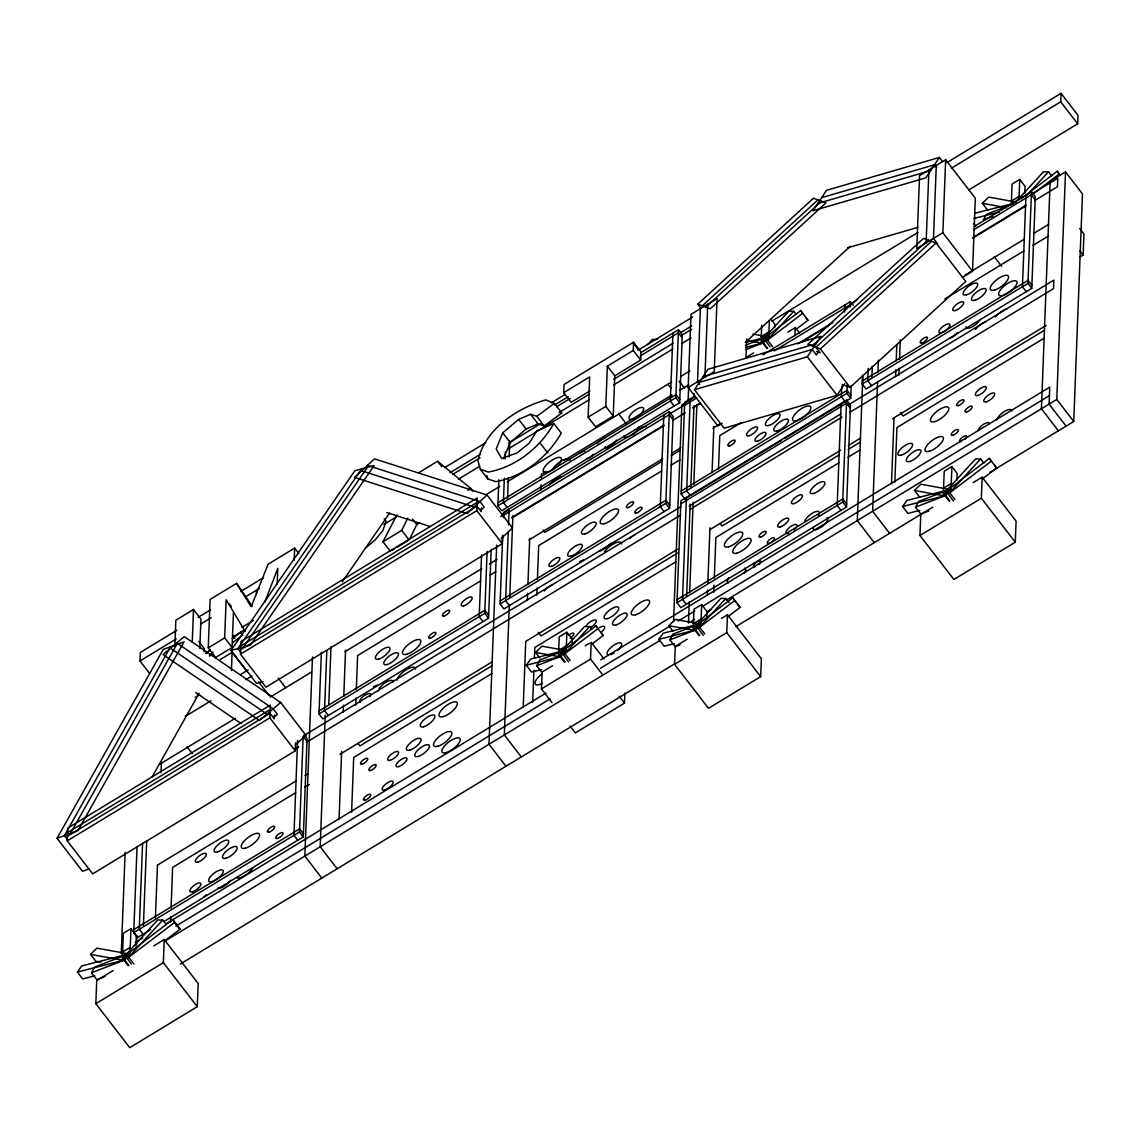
<?xml version="1.0" encoding="UTF-8"?>
<svg xmlns="http://www.w3.org/2000/svg" width="1141" height="1141" viewBox="0 0 1141 1141"><rect width="100%" height="100%" fill="white"/><g stroke="black" fill="none" stroke-linecap="round" stroke-linejoin="round"><path stroke-width="1.5" d="M67.248 840.86L67.733 828.124L270.289 705.109L269.804 717.846L295.248 750.835L92.692 873.849L67.248 840.86L269.804 717.846M153.735 945.889L164.247 939.514L198.163 983.513L197.279 1006.676L129.76 1047.68L95.83 1003.681L96.728 980.518L113.23 970.492M121.246 953.705L125.139 852.356M149.528 673.333L139.986 660.967L140.314 652.467L176.841 630.288M130.987 928.646L129.974 954.803L122.301 959.453L123.314 933.309L130.987 928.646L136.278 935.52L135.893 945.704M150.669 929.587L137.562 937.545L133.754 932.596L137.063 846.408M136.592 944.391L136.934 935.492M142.582 843.056L139.273 929.245L143.096 934.194M143.424 925.408L146.676 840.974M155.404 918.377L157.458 865.035M161.009 772.585L161.409 761.917M174.844 646.177L175.842 620.233L193.514 609.508L200.93 619.121L199.803 648.53M197.279 1006.676L163.348 962.676L164.247 939.514M170.522 922.142L170.736 916.836M171.064 908.022L172.633 867.417L295.647 792.724M192.244 642.369L193.514 609.508M204.025 651.768L204.153 648.373L198.848 641.499M233.42 612.845L232.079 647.503L215.663 657.473L208.247 647.846L210.101 599.424L236.558 583.365L252.19 606.142M232.079 647.503L224.663 637.876L226.132 599.767L245.158 631.486M231.409 670.566L232.108 652.367L220.099 659.655M240.48 654.178L240.979 641.442L477.295 497.918L476.81 510.655L502.254 543.658L265.924 687.167L240.48 654.178L476.81 510.655M256.483 593.534L256.611 590.139M277.22 583.964L277.819 568.361L264.641 602.434M274.353 715.107L274.211 718.844L269.975 713.339L67.419 836.353M294.164 560.202L294.635 548.094L268.135 564.182L251.163 606.755L236.558 583.365M295.248 750.835L295.548 742.877M297.601 740.324L293.964 835.312L297.772 840.261M164.318 921.3L303.292 836.909L299.484 831.96L303.135 736.972M303.292 836.909L307.086 738.398L304.219 734.69M312.491 656.959L304.847 856.092L321.805 878.099M491.186 549.463L488.548 618.251L322.817 718.887L319.009 713.938L321.377 652.21M326.825 650.627L324.529 710.586L328.351 715.535M325.242 715.207L320.193 846.779L337.151 868.772M328.751 704.953L330.99 646.747M339.062 818.996L341.658 751.434M343.17 712.312L343.441 705.209M343.783 696.31L345.552 650.085M351.599 812.178L353.71 757.453L491.914 673.532M355.721 705.138L355.992 698.05M356.334 689.193L357.618 655.562L480.632 580.855M481.359 507.916L481.217 511.653L476.981 506.162L240.651 649.671M481.573 554.925L479.206 616.653L483.028 621.603M488.548 618.251L484.74 613.302L487.107 551.559M641.071 352.483L678.467 329.763L682.289 334.712L679.679 402.645L501.669 510.754L497.861 505.805L498.859 479.676M496.649 545.141L488.99 744.274L505.962 766.267M504.322 478.065L503.381 502.454L507.203 507.403M505.049 458.896L505.32 451.936M502.254 543.658L502.553 535.7M503.395 517.558L503.609 512.266L669.339 411.616L673.147 416.565L669.624 508.273L503.894 608.923L500.072 603.974L502.725 535.186M507.531 498.688L508.33 477.779M509.143 456.885L509.742 441.21M508.244 531.834L505.606 600.622L509.414 605.571M508.515 524.789L509.128 508.915M509.328 605.158L504.336 734.947L521.294 756.954M509.756 596.757L512.88 515.618M523.22 707.163L525.744 641.385L677.854 549.078M527.313 600.494L527.584 593.377M527.926 584.492L529.709 538.252M532.676 702.2L533.902 670.437M534.373 658.086L534.787 647.489L676.028 561.714M536.798 595.174L537.069 588.086M537.397 579.229L538.695 545.598L661.709 470.891M540.834 490.074L541.034 484.797M541.305 477.779L541.433 474.257L545.997 471.49M552.044 702.671L541.433 688.922L542.089 672.063L552.501 665.745M563.711 392.675L564.025 384.488L633.569 342.257L641 351.884L640.686 360.071L614.771 375.803L613.23 416.037L595.559 426.777L588.143 417.15L589.683 376.915L563.711 392.675L571.142 402.302L589.897 390.921M566.892 632.214L566.164 651.226L558.491 655.89L559.218 636.863L566.892 632.214L572.197 639.088L572.055 642.483M602.206 674.217L590.539 659.099L591.195 642.24L603.917 658.742M613.23 416.037L605.814 406.41L607.354 366.175L633.255 350.444L633.569 342.257M570.058 726.033L575.364 732.907L624.469 703.098L624.854 692.986M663.805 414.967L660.282 506.69L664.105 511.639M669.624 508.273L665.802 503.324L669.339 411.616M672.948 333.115L670.337 401.061L674.16 406.011M679.679 402.645L675.857 397.696L678.467 329.763M673.547 621.774L681.876 404.855L693.043 398.081M721.483 618.365L727.445 614.742L761.361 658.742L760.676 676.642L708.504 708.319L674.573 664.333L675.258 646.434L687.196 639.188M676.984 602.705L680.892 500.799L846.622 400.163L850.444 405.112L846.522 507.003L680.792 607.654L676.984 602.705L842.714 502.054L846.622 400.163M689.121 496.449L684.971 498.959L681.148 494.01L684.671 402.302L694.755 396.184M688.18 387.427L690.99 314.388L717.076 298.543L714.266 371.581L688.18 387.427L717.86 425.921L722.21 423.282M688.137 400.605L688.679 386.557M686.411 497.447L682.503 599.353L686.326 604.302M690.205 398.951L686.682 490.659L690.49 495.608L781.485 440.355M686.654 595.516L690.162 504.151M690.833 486.793L693.956 405.654M694.056 397.211L694.199 393.702M700.346 308.712L697.536 381.736L699.661 384.488M688.479 623.114L689.307 601.792M689.649 592.892L693.129 502.225M693.814 484.44L696.88 404.427M704.91 377.257L707.705 304.233M701.644 604.559L700.874 624.769L693.2 629.433L693.97 609.223L701.644 604.559L706.949 611.433L706.764 616.254M707.363 595.331L707.563 589.997M707.834 582.894L709.959 527.77M712.07 472.659L713.852 426.434M713.753 592.236L714.024 585.176M714.295 578.116L715.863 537.525L838.877 462.818M718.473 469.265L719.771 435.62L741.037 422.712M760.676 676.642L726.746 632.642L727.445 614.742M745.929 358.417L746.685 338.834M761.717 325.285L761.061 342.286L768.734 337.636L769.391 320.635M774.696 327.51L774.81 324.301L770.574 318.795M794.992 335.739L795.306 327.595L787.846 332.131M841.102 403.515L837.18 505.42L841.003 510.369M841.773 386.143L841.359 396.726L845.181 401.675M844.611 312.064L844.882 305.004M784.523 438.501L850.701 398.309L846.879 393.36L847.221 384.546M850.202 306.943L850.402 301.652L762.987 354.737M850.701 398.309L851.172 385.972M974.4 226.36L1031.478 191.688L1035.301 196.637L1031.778 288.345L866.048 388.995L862.225 384.046L862.567 375.232M862.81 376.601L857.276 520.61L874.248 542.603M868.23 368.343L867.759 380.695L871.567 385.644M871.909 376.815L872.323 366.232M877.614 381.493L872.623 511.296L889.595 533.289M877.957 372.608L878.427 360.171M891.506 483.513L894.031 417.72M895.599 376.83L895.87 369.713M896.213 360.827L896.826 344.824M894.829 482.272L896.926 427.561L1044.243 338.093M898.937 375.232L899.208 368.158M899.55 359.301L900.306 339.818M926.121 242.919L928.917 169.895M973.173 482.614L982.159 477.152L1016.089 521.152L1015.276 542.217L953.89 579.485L919.96 535.5L920.773 514.434M936.29 165.416L933.481 238.455L937.731 243.946M942.851 232.764L945.647 159.74L919.56 175.571L916.751 248.61L942.851 232.764L972.531 271.258L962.391 277.42M951.879 466.569L950.966 490.345L943.293 495.009L944.206 471.233L951.879 466.569L957.185 473.444L956.928 480.233M972.531 271.258L975.341 198.234L945.647 159.74M1015.276 542.217L981.346 498.218L982.159 477.152M1011.297 204.467L1012.081 184.086L1019.754 179.422L1025.046 186.297L1024.789 193.086M1018.97 199.803L1019.754 179.422M1025.959 195.04L1022.436 286.748L1026.258 291.697M1031.778 288.345L1027.955 283.396L1031.478 191.688M968.623 190.034L1077.675 123.813L1060.716 101.82L1061.044 93.32L946.902 162.635M989.96 472.345L1073.738 421.457L1056.766 399.464L1065.509 171.877L1050.162 181.205L1041.419 408.778L1058.392 430.785M1077.675 123.813L1078.003 115.327L1061.044 93.32M1073.738 421.457L1082.481 193.884L1065.509 171.877M1080.142 256.896L1083.137 255.071L1083.95 234.005L1079.714 228.514M502.739 432.838L496.192 449.041L501.669 458.497L517.03 452.977L529.253 443.136L536.826 430.913L553.841 423.525L561.272 433.138C547.537 457.142 523.434 476.567 495.907 481.659L487.792 478.963L480.375 469.336L477.965 460.821C484.854 429.415 516.417 408.278 545.769 399.906L554.383 403.386L561.814 412.999L544.228 425.935L537.981 423.924L530.565 414.297L518.67 419.389L502.739 432.838L510.155 442.466L503.623 458.668M390.393 551.36L382.977 541.747L401.718 530.365L407.836 518.057M419.817 522.749L416.779 524.603L409.134 539.978L401.718 530.365M382.977 541.747L396.854 515.033M91.494 972.788L94.518 967.112L127.649 954.29L124.626 959.966L91.494 972.788L96.8 979.663L105.086 976.468M536.712 665.731L539.736 660.04L563.839 650.712L560.816 656.403L536.712 665.731L542.018 672.605M745.786 349.617L763.386 342.799L766.41 337.123L745.615 345.167M669.924 639.859L672.948 634.168L698.549 624.27L695.525 629.946L669.924 639.859L675.215 646.733L680.022 644.879M915.496 507.175L918.519 501.484L948.642 489.831L945.618 495.522L915.496 507.175L920.801 514.049L928.731 510.983M57.05 838.321L163.22 649.429L184.1 641.77L77.916 830.648L57.05 838.321L82.494 871.31L88.912 868.957M170.594 646.733L64.424 835.611L67.604 839.733M70.542 833.358L176.727 644.48M152.11 776.95L199.09 693.343M694.455 389.709L707.976 369.285L820.864 336.395L807.343 356.819L694.455 389.709L724.15 428.203L837.038 395.314L844.768 383.647M939.371 157.444L925.85 177.868L812.962 210.757L826.483 190.333L939.371 157.444L942.552 161.566M818.354 352.113L816.443 354.994L812.192 349.488L699.319 382.378M480.375 469.336L488.491 472.032C516.003 466.94 540.107 447.514 553.841 423.525M231.067 650.399L354.88 470.705L374.191 465.528L250.392 645.207L231.067 650.399L256.525 683.388L262.958 681.662M361.697 468.88L237.899 648.559L241.079 652.695M243.561 647.047L367.373 467.354M342.257 581.796L389.566 513.136M77.374 972.061L81.667 965.971L128.291 954.09L123.998 960.18L77.374 972.061L82.68 978.935L94.774 975.855M526.272 665.246L530.565 659.156L564.467 650.513L560.174 656.603L526.272 665.246L531.578 672.12L541.747 669.539M745.601 347.377L762.758 343.013L767.037 336.909L746.456 342.172M658.87 639.345L663.149 633.241L699.176 624.056L694.898 630.146L658.87 639.345L664.162 646.22L674.459 643.581M902.602 506.533L906.895 500.443L949.269 489.632L944.99 495.722L902.602 506.533L907.908 513.407L919.774 510.384M206.763 653.351L210.286 649.5M209.445 655.918L212.968 652.067M647.731 344.568L652.438 339.419L657.487 339.433M162.721 920.017L157.686 920.017L123.627 957.128L128.662 957.128L162.721 920.017L165.916 924.153M793.751 311.293L788.702 311.279L762.373 339.961L767.422 339.961L793.751 311.293L795.862 314.046M589.612 626.58L584.577 626.566L559.803 653.551L564.838 653.565L589.612 626.58L591.737 629.319M1014.862 202.927L1043.445 171.792L1048.493 171.792L1051.674 175.928M1027.043 195.154L1048.493 171.792M725.876 598.44L720.841 598.426L694.512 627.108L699.547 627.108L725.876 598.44L729.056 602.562M980.618 458.939L975.584 458.939L944.605 492.67L949.654 492.684L980.618 458.939L983.799 463.061M90.553 954.404L96.899 948.142L129.318 954.004L122.957 960.251L90.553 954.404L95.844 961.278L100.964 962.191M987.65 210.201L982.344 203.326L988.705 197.079L1016.446 202.085M535.571 652.424L541.932 646.177L565.508 650.427L559.147 656.688L535.571 652.424L539.807 657.929M668.811 625.71L675.158 619.449L700.217 623.984L693.856 630.231L668.811 625.71L673.047 631.201M914.483 490.473L920.844 484.226L950.31 489.546L943.949 495.807L914.483 490.473L919.789 497.348M487.036 495.009L467.068 513.564L354.551 477.394L374.519 458.839L487.036 495.009L512.48 528.012L501.241 538.452M480.703 510.327L484.212 507.075L479.976 501.569L367.459 465.4M697.75 304.176L813.433 198.263L825.998 202.841L710.315 308.755L697.75 304.176L700.931 308.298M702.257 305.831L817.94 199.903M705.794 307.114L821.491 201.201M745.258 342.443L850.43 246.156M812.335 345.965L928.032 240.038M931.569 241.336L815.886 347.249L820.122 352.754L816.571 351.457M936.076 242.976L923.525 238.398L807.828 344.311L820.393 348.904L936.076 242.976L965.771 281.47L850.074 387.398L842.229 384.531M365.99 547.666L375.246 539.807L382.863 530.522L386.072 521.252L384.189 518.713M510.155 442.466L526.101 429.016L537.981 423.924M280.672 702.514L259.406 720.442L163.02 654.563L184.286 636.635L280.672 702.514L306.13 735.503L295.49 744.474M273.669 717.504L277.406 714.337L273.17 708.846L176.784 642.968M209.816 655.818L212.611 653.693M232.194 638.789L240.58 632.414L242.705 635.152M232.75 642.654L242.534 635.209L240.58 632.414M795.206 329.963L807.928 320.279L800.668 310.609L763.928 338.563L770.118 346.864M765.882 341.359L802.622 313.404L800.668 310.609M1020.995 198.819L1057.251 171.236L1060.431 175.372M1034.103 193.143L1059.205 174.045L1057.251 171.236M164.589 940.926L179.964 929.23L172.719 919.546L125.168 955.73L131.358 964.031M127.122 958.526L174.673 922.356L172.719 919.546M592.108 643.938L603.175 635.523L595.93 625.853L561.343 652.153L568.603 661.837M563.297 654.963L597.884 628.648L595.93 625.853M727.33 617.11L740.053 607.426L732.807 597.756L696.053 625.71L703.312 635.38M698.007 628.506L734.747 600.551L732.807 597.756M982.686 478.678L996.635 468.067L989.39 458.382L946.16 491.272L953.405 500.956M948.114 494.082L991.329 461.192L989.39 458.382M530.565 414.297L536.812 416.308L554.383 403.386M418.918 472.616L437.602 461.264L470.777 488.419L472.902 491.172M198.149 617.352L210.315 609.95M240.751 591.466L263.585 577.603M444.69 467.625L485.781 442.679M551.217 402.93L564.909 394.615M637.962 350.258L692.744 316.984M554.555 405.012L568.218 396.726M556.637 406.738L570.329 398.423M640.315 355.921L678.353 332.83L682.175 337.779M139.986 660.967L176.342 638.889M200.574 624.17L211.171 617.723M246.014 596.572L259.406 588.442M449.839 472.788L480.247 454.332M680.935 332.459L691.574 325.984M951.665 168.041L1060.716 101.82M452.692 474.385L480.061 457.755M682.347 334.912L691.475 329.364M508.729 443.107L540.677 423.696M558.933 412.614L589.369 394.13M613.701 379.354L673.047 343.313M383.918 524.432L396.084 517.044M458.44 479.177L479.733 466.241M508.629 448.698L589.241 399.735M613.587 384.959L672.905 348.946M682.018 343.398L691.146 337.85M208.247 647.846L224.663 637.876M241.978 627.365L253.316 620.476M467.824 490.216L470.777 488.419M588.143 417.15L605.814 406.41M205.423 653.522L209.958 650.769M232.678 636.963L244.802 629.604M391.834 550.49L394.715 548.735M397.596 546.995L407.694 540.863M486.052 494.709L499.744 486.394M507.346 481.773L671.607 382.021M680.735 376.487L689.863 370.939M772.001 321.063L918.006 232.393M240.808 645.934L477.123 502.425M761.289 336.524L768.963 331.86M564.21 460.422L672.049 394.943M679.637 390.336L688.75 384.802M497.975 502.739L675.985 394.643L679.794 399.592M497.861 505.805L675.857 397.696M746.114 357.475L753.573 352.94M1011.425 201.073L1019.098 196.409M195.211 697.408L199.704 694.669M501.926 514.149L508.9 509.913M240.537 674.545L248.153 669.924M500.771 516.502L503.823 514.648M669.696 413.912L684.928 404.67M850.801 303.934L856.891 300.24M1031.906 193.956L1057.778 178.238L1057.45 186.725L1034.73 200.531M503.481 515.318L669.211 414.668L673.033 419.631M684.557 405.355L696.723 397.967M774.268 350.872L850.287 304.704M973.587 229.826L1031.364 194.74L1035.187 199.689M511.867 517.501L663.905 425.165M692.944 407.537L700.545 402.916M797.844 343.826L832.816 322.589M972.845 237.556L1026.059 205.237M185.199 716.448L210.942 700.802M245.771 679.651L251.833 675.971M511.952 518.014L663.976 425.679M673.104 420.145L685.27 412.757M692.872 408.136L700.474 403.515M800.811 342.585L828.181 325.969M972.631 238.241L1025.645 206.05M159.754 764.199L235.474 718.202M270.317 697.051L311.507 672.035M344.953 651.725L481.787 568.632M489.389 564.011L496.991 559.39M528.911 540.007L662.707 458.753M671.821 453.219L680.949 447.686M712.868 428.289L720.47 423.668M965.357 274.952L1024.433 239.082M1033.518 233.563L1048.665 224.363M661.937 461.349L544.999 532.362L543.159 529.98M671.051 455.815L680.164 450.281M489.746 575.321L495.822 571.627M670.822 465.357L679.936 459.823M944.891 298.913L1023.862 250.949M1032.976 245.415L1048.165 236.201M67.561 832.616L270.117 709.602M319.123 710.886L484.854 610.235L488.662 615.184M500.2 600.922L665.93 500.271L669.738 505.221M681.277 490.958L847.007 390.308L850.815 395.257M862.354 380.994L1028.084 280.344L1031.892 285.293M319.009 713.938L484.74 613.302M500.072 603.974L665.802 503.324M681.148 494.01L846.879 393.36M862.225 384.046L1027.955 283.396M680.778 503.866L846.508 403.215L850.316 408.164M303.592 735.774L681.006 506.575M848.405 404.912L1053.856 280.144L1053.542 288.63L849.603 412.471M689.15 506.034L841.202 413.698M294.806 748.838L297.844 746.998M295.647 748.895L298.7 747.041M306.301 742.42L680.678 515.062M689.806 509.514L842.001 417.093M157.387 865.163L295.876 781.057M305.004 775.509L308.056 773.655M340.004 754.258L492.199 661.837M709.816 529.666L840.703 450.182M848.305 445.56L860.485 438.173M892.447 418.761L1046.154 325.413M492.071 665.688L359.943 745.929L358.103 743.547M677.697 552.957L541.005 635.965L538.252 632.385M839.034 454.974L722.082 526.001L720.256 523.605M848.148 449.44L860.285 442.066M1044.4 330.248L903.159 416.023L900.406 412.457M304.761 787.19L309.311 784.423M847.991 457.284L860.129 449.911M558.691 650.456L566.364 645.792M585.233 645.863L589.697 643.153M133.868 929.544L299.598 828.894L303.42 833.843M677.098 599.653L842.828 499.002L846.636 503.951M133.754 932.596L299.484 831.96M541.433 688.922L590.539 659.099M135.109 942.594L142.725 937.973M165.559 924.11L546.011 693.058M600.808 659.783L1049.749 387.141L1049.092 404.128L1066.065 426.121M122.586 951.979L130.259 947.33M175.885 926.121L550.262 698.777M600.48 668.269L670.48 625.753M678.096 621.132L694.826 610.977M702.442 606.356L1049.42 395.627M164.946 941.068L659.455 640.757M690.005 622.202L694.569 619.42M706.735 612.032L711.299 609.265M726.503 600.038L1056.766 399.464M693.414 623.656L701.087 619.007M943.55 488.205L951.223 483.556M95.83 1003.681L163.348 962.676M180.378 963.988L674.887 663.677M735.859 626.651L932.753 507.16M674.573 664.333L726.746 632.642M919.96 535.5L981.346 498.218M1013.336 203.911L986.394 214.351L983.371 220.028L992.884 216.348M821.634 197.664L934.522 164.775L936.633 167.527M817.812 203.426L930.699 170.537M847.777 247.768L917.906 227.33M703.127 376.616L816.015 343.726M974.756 213.296L1013.75 203.355M973.872 218.516L999.288 212.041M982.344 203.326L1006.619 207.719M753.046 334.113L768.078 336.837L761.717 343.084L746.699 340.375M361.611 470.834L474.114 507.003M386.713 512.551L430.385 526.586M170.537 648.231L266.923 714.109M195.767 692.558L241.051 723.494M1079.957 250.949L1083.137 255.071M973.658 223.508L975.783 226.26M994.196 256.597L1001.613 266.224M850.402 301.652L853.268 305.36M949.654 492.684L954.96 499.558M945.618 495.522L949.854 501.013M944.99 495.722L949.226 501.213M820.393 348.904L850.074 387.398M795.306 327.595L799.541 333.101M807.343 356.819L837.038 395.314M767.422 339.961L772.728 346.835M763.386 342.799L767.622 348.305M762.758 343.013L766.994 348.504M842.714 502.054L846.522 507.003M679.195 381.222L684.5 388.097M667.956 384.317L671.136 388.453M634.753 345.067L637.933 349.189M633.255 350.444L640.686 360.071M607.354 366.175L614.771 375.803M618.85 414.14L626.266 423.767M734.747 600.551L740.053 607.426M536.812 416.308L544.228 425.935M699.547 627.108L704.853 633.982M695.525 629.946L699.761 635.451M694.898 630.146L699.133 635.651M540.292 443.25L547.709 452.877M518.67 419.389L526.101 429.016M619.164 696.224L624.469 703.098M437.602 461.264L441.838 466.769M564.838 653.565L570.143 660.439M560.816 656.403L565.052 661.894M560.174 656.603L564.424 662.108M412.543 519.098L416.779 524.603M294.635 548.094L298.871 553.585M229.312 603.889L231.423 606.641M278.233 678.111L285.664 687.738M232.721 635.623L234.832 638.375M303.149 736.501L306.972 741.45M258.65 681.933L269.262 695.682M232.108 652.367L246.955 671.621M187.024 746.785L192.33 753.659M174.673 922.356L179.964 929.23M128.662 957.128L133.968 964.002M124.626 959.966L128.876 965.471M123.998 960.18L128.234 965.671M994.681 465.257L996.635 468.067M805.974 317.483L807.928 320.279M601.236 632.727L603.175 635.523M486.836 475.555L487.792 478.963M206.435 894.758A6.718 2.453 -37.6 0 1 203.654 896.855M230.667 880.339A8.957 3.28 -37.6 0 1 217.902 888.083M252.831 868.244A11.196 4.093 -37.6 0 1 236.886 877.928M599.353 627.721A6.718 2.453 -37.6 0 1 604.602 626.751A6.718 2.453 -37.6 0 1 601.892 631.743M542.431 683.359A11.196 4.093 -37.6 0 1 535.001 683.188A11.196 4.093 -37.6 0 1 542.018 673.903M568.489 635.423A4.478 1.64 -37.6 0 1 573.837 633.383A4.478 1.64 -37.6 0 1 570.172 638.104M586.117 625.824A6.718 2.453 -37.6 0 1 595.688 620.005A6.718 2.453 -37.6 0 1 590.724 627.507M607.911 654.749A8.957 3.28 -37.6 0 1 610.82 647.546A8.957 3.28 -37.6 0 1 620.832 642.925A8.957 3.28 -37.6 0 1 617.923 650.128M614.215 652.923A8.957 3.28 -37.6 0 1 610.549 654.606M826.94 517.757A8.957 3.28 -37.6 0 1 825.1 523.919M824.03 524.96A8.957 3.28 -37.6 0 1 820.336 527.741M819.067 528.454A8.957 3.28 -37.6 0 1 813.119 528.14M788.645 533.289A6.718 2.453 -37.6 0 1 787.347 529.567A6.718 2.453 -37.6 0 1 795.819 524.418A6.718 2.453 -37.6 0 1 794.165 529.923M744.56 568.175A11.196 4.093 -37.6 0 1 744.36 573.267M728.414 582.951A11.196 4.093 -37.6 0 1 728.614 577.859M804.733 521.808A8.957 3.28 -37.6 0 1 814.161 512.238A8.957 3.28 -37.6 0 1 818.397 515.49M755.171 566.82A4.478 1.64 -37.6 0 1 754.301 564.339A4.478 1.64 -37.6 0 1 759.949 560.916A4.478 1.64 -37.6 0 1 758.851 564.581M961.278 441.638A4.478 1.64 -37.6 0 1 960.422 439.171A4.478 1.64 -37.6 0 1 966.07 435.734A4.478 1.64 -37.6 0 1 964.972 439.413M978.265 430.485A6.718 2.453 -37.6 0 1 983.899 424.081A6.718 2.453 -37.6 0 1 989.304 423.782M997.006 419.988A8.957 3.28 -37.6 0 1 1004.522 411.43A8.957 3.28 -37.6 0 1 1011.739 411.045M360.285 702.514A6.718 2.453 -37.6 0 1 365.248 695.012A6.718 2.453 -37.6 0 1 369.855 696.695M378.356 690.861A8.957 3.28 -37.6 0 1 385.872 682.304A8.957 3.28 -37.6 0 1 393.089 681.904M397.097 680.278A11.196 4.093 -37.6 0 1 406.51 669.596A11.196 4.093 -37.6 0 1 415.524 669.097M377.143 685.014A8.957 3.28 -37.6 0 1 373.478 686.697M604.559 551.816A11.196 4.093 -37.6 0 1 614.999 543.145A11.196 4.093 -37.6 0 1 621.631 543.929M583.251 559.832A8.957 3.28 -37.6 0 1 579.599 561.529M629.875 538.737A4.478 1.64 -37.6 0 1 634.938 534.944M610.948 543.045A11.196 4.093 -37.6 0 1 599.239 551.274M544.3 591.024A6.718 2.453 -37.6 0 1 551.887 585.319M975.555 329.449A8.957 3.28 -37.6 0 1 985.667 321.848M1007.631 293.365A11.196 4.093 -37.6 0 1 999.744 290.869A11.196 4.093 -37.6 0 1 1015.49 280.757A11.196 4.093 -37.6 0 1 1008.815 292.595M957.556 332.473A6.718 2.453 -37.6 0 1 949.968 338.178M995.508 316.941A11.196 4.093 -37.6 0 1 1007.218 308.712M979.734 320.321A8.957 3.28 -37.6 0 1 971.376 327.253A8.957 3.28 -37.6 0 1 966.056 326.626M593.291 454.489A4.478 1.64 -37.6 0 1 586.916 458.368M633.64 434.479A8.957 3.28 -37.6 0 1 646.391 426.72M553.085 468.466A11.196 4.093 -37.6 0 1 563.526 459.809A11.196 4.093 -37.6 0 1 570.158 460.579M616.268 440.041A6.718 2.453 -37.6 0 1 610.635 446.459A6.718 2.453 -37.6 0 1 605.229 446.759M549.006 485.167A11.196 4.093 -37.6 0 1 560.73 476.938M579.785 453.505A4.478 1.64 -37.6 0 1 584.791 451.194M638.718 426.905A8.957 3.28 -37.6 0 1 631.201 435.463M629.932 436.162A8.957 3.28 -37.6 0 1 623.984 435.848M597.442 443.521A6.718 2.453 -37.6 0 1 605.03 437.816M226.004 858.246A8.957 3.28 -37.6 0 0 237.185 848.005A8.957 3.28 -37.6 0 0 226.275 851.186A8.957 3.28 -37.6 0 0 226.004 858.246M277.477 838.45A4.478 1.64 -37.6 0 0 283.068 833.329A4.478 1.64 -37.6 0 0 277.62 834.912A4.478 1.64 -37.6 0 0 277.477 838.45M197.978 862.097A6.718 2.453 -37.6 0 0 206.364 854.424A6.718 2.453 -37.6 0 0 198.177 856.805A6.718 2.453 -37.6 0 0 197.978 862.097M245.643 848.063A11.196 4.093 -37.6 0 0 259.62 835.269A11.196 4.093 -37.6 0 0 245.985 839.234A11.196 4.093 -37.6 0 0 245.643 848.063M192.529 891.791A6.718 2.453 -37.6 0 0 200.916 884.104A6.718 2.453 -37.6 0 0 192.729 886.486A6.718 2.453 -37.6 0 0 192.529 891.791M217.617 851.913A8.957 3.28 -37.6 0 0 228.799 841.673A8.957 3.28 -37.6 0 0 217.888 844.853A8.957 3.28 -37.6 0 0 217.617 851.913M269.091 832.117A4.478 1.64 -37.6 0 0 274.681 826.997A4.478 1.64 -37.6 0 0 269.233 828.58A4.478 1.64 -37.6 0 0 269.091 832.117M212.155 881.608A8.957 3.28 -37.6 0 0 223.336 871.367A8.957 3.28 -37.6 0 0 212.426 874.548A8.957 3.28 -37.6 0 0 212.155 881.608M398.637 766.609A6.718 2.453 -37.6 0 0 407.037 758.936A6.718 2.453 -37.6 0 0 398.851 761.318A6.718 2.453 -37.6 0 0 398.637 766.609M423.739 726.746A8.957 3.28 -37.6 0 0 434.921 716.505A8.957 3.28 -37.6 0 0 424.01 719.686A8.957 3.28 -37.6 0 0 423.739 726.746M446.302 752.575A11.196 4.093 -37.6 0 0 460.279 739.782A11.196 4.093 -37.6 0 0 446.644 743.747A11.196 4.093 -37.6 0 0 446.302 752.575M370.611 770.46A4.478 1.64 -37.6 0 0 376.216 765.34A4.478 1.64 -37.6 0 0 370.754 766.923A4.478 1.64 -37.6 0 0 370.611 770.46M418.276 756.426A8.957 3.28 -37.6 0 0 429.458 746.185A8.957 3.28 -37.6 0 0 418.547 749.366A8.957 3.28 -37.6 0 0 418.276 756.426M443.364 716.562A11.196 4.093 -37.6 0 0 457.356 703.755A11.196 4.093 -37.6 0 0 443.706 707.734A11.196 4.093 -37.6 0 0 443.364 716.562M365.163 800.155A4.478 1.64 -37.6 0 0 370.754 795.035A4.478 1.64 -37.6 0 0 365.291 796.618A4.478 1.64 -37.6 0 0 365.163 800.155M390.251 760.277A6.718 2.453 -37.6 0 0 398.637 752.604A6.718 2.453 -37.6 0 0 390.45 754.985A6.718 2.453 -37.6 0 0 390.251 760.277M437.916 746.243A11.196 4.093 -37.6 0 0 451.893 733.449A11.196 4.093 -37.6 0 0 438.258 737.414A11.196 4.093 -37.6 0 0 437.916 746.243M362.225 764.128A4.478 1.64 -37.6 0 0 367.816 759.007A4.478 1.64 -37.6 0 0 362.367 760.591A4.478 1.64 -37.6 0 0 362.225 764.128M384.802 789.971A6.718 2.453 -37.6 0 0 393.189 782.284A6.718 2.453 -37.6 0 0 385.002 784.666A6.718 2.453 -37.6 0 0 384.802 789.971M409.89 750.093A8.957 3.28 -37.6 0 0 421.072 739.853A8.957 3.28 -37.6 0 0 410.161 743.033A8.957 3.28 -37.6 0 0 409.89 750.093M616.012 624.926A8.957 3.28 -37.6 0 0 627.193 614.685A8.957 3.28 -37.6 0 0 616.283 617.866A8.957 3.28 -37.6 0 0 616.012 624.926M635.637 614.742A11.196 4.093 -37.6 0 0 649.628 601.935A11.196 4.093 -37.6 0 0 635.979 605.914A11.196 4.093 -37.6 0 0 635.637 614.742M607.611 618.579A8.957 3.28 -37.6 0 0 618.807 608.353A8.957 3.28 -37.6 0 0 607.896 611.519A8.957 3.28 -37.6 0 0 607.611 618.579M769.005 543.458A4.478 1.64 -37.6 0 0 774.596 538.352A4.478 1.64 -37.6 0 0 769.148 539.935A4.478 1.64 -37.6 0 0 769.005 543.458M794.107 503.595A6.718 2.453 -37.6 0 0 802.494 495.921A6.718 2.453 -37.6 0 0 794.307 498.303A6.718 2.453 -37.6 0 0 794.107 503.595M737.172 553.085A11.196 4.093 -37.6 0 0 751.149 540.278A11.196 4.093 -37.6 0 0 737.5 544.257A11.196 4.093 -37.6 0 0 737.172 553.085M813.733 493.411A8.957 3.28 -37.6 0 0 824.929 483.171A8.957 3.28 -37.6 0 0 814.004 486.351A8.957 3.28 -37.6 0 0 813.733 493.411M760.619 537.126A4.478 1.64 -37.6 0 0 766.21 532.006A4.478 1.64 -37.6 0 0 760.762 533.603A4.478 1.64 -37.6 0 0 760.619 537.126M728.785 546.753A11.196 4.093 -37.6 0 0 742.762 533.945A11.196 4.093 -37.6 0 0 729.113 537.924A11.196 4.093 -37.6 0 0 728.785 546.753M780.259 526.942A6.718 2.453 -37.6 0 0 788.645 519.269A6.718 2.453 -37.6 0 0 780.458 521.651A6.718 2.453 -37.6 0 0 780.259 526.942M966.741 411.958A4.478 1.64 -37.6 0 0 972.332 406.838A4.478 1.64 -37.6 0 0 966.869 408.421A4.478 1.64 -37.6 0 0 966.741 411.958M909.805 461.449A8.957 3.28 -37.6 0 0 920.987 451.208A8.957 3.28 -37.6 0 0 910.076 454.389A8.957 3.28 -37.6 0 0 909.805 461.449M934.893 421.571A11.196 4.093 -37.6 0 0 948.884 408.778A11.196 4.093 -37.6 0 0 935.235 412.742A11.196 4.093 -37.6 0 0 934.893 421.571M986.38 401.775A6.718 2.453 -37.6 0 0 994.767 394.087A6.718 2.453 -37.6 0 0 986.58 396.483A6.718 2.453 -37.6 0 0 986.38 401.775M929.444 451.265A11.196 4.093 -37.6 0 0 943.422 438.458A11.196 4.093 -37.6 0 0 929.787 442.437A11.196 4.093 -37.6 0 0 929.444 451.265M958.354 405.625A4.478 1.64 -37.6 0 0 963.945 400.505A4.478 1.64 -37.6 0 0 958.483 402.088A4.478 1.64 -37.6 0 0 958.354 405.625M901.419 455.116A8.957 3.28 -37.6 0 0 912.6 444.876A8.957 3.28 -37.6 0 0 901.69 448.056A8.957 3.28 -37.6 0 0 901.419 455.116M952.892 435.306A4.478 1.64 -37.6 0 0 958.483 430.186A4.478 1.64 -37.6 0 0 953.035 431.783A4.478 1.64 -37.6 0 0 952.892 435.306M977.98 395.442A6.718 2.453 -37.6 0 0 986.38 387.755A6.718 2.453 -37.6 0 0 978.194 390.151A6.718 2.453 -37.6 0 0 977.98 395.442M444.177 616.026A4.478 1.64 -37.6 0 0 449.768 610.906A4.478 1.64 -37.6 0 0 444.305 612.503A4.478 1.64 -37.6 0 0 444.177 616.026M387.284 664.504A8.957 3.28 -37.6 0 0 398.466 654.264A8.957 3.28 -37.6 0 0 387.555 657.444A8.957 3.28 -37.6 0 0 387.284 664.504M463.816 605.785A6.718 2.453 -37.6 0 0 472.203 598.098A6.718 2.453 -37.6 0 0 464.016 600.48A6.718 2.453 -37.6 0 0 463.816 605.785M406.909 654.249A11.196 4.093 -37.6 0 0 420.901 641.442A11.196 4.093 -37.6 0 0 407.251 645.421A11.196 4.093 -37.6 0 0 406.909 654.249M378.855 659.042A8.957 3.28 -37.6 0 0 390.037 648.815A8.957 3.28 -37.6 0 0 379.126 651.982A8.957 3.28 -37.6 0 0 378.855 659.042M430.371 638.233A4.478 1.64 -37.6 0 0 435.962 633.112A4.478 1.64 -37.6 0 0 430.514 634.696A4.478 1.64 -37.6 0 0 430.371 638.233M584.976 533.874A8.957 3.28 -37.6 0 0 596.158 523.633A8.957 3.28 -37.6 0 0 585.247 526.814A8.957 3.28 -37.6 0 0 584.976 533.874M636.493 513.051A4.478 1.64 -37.6 0 0 642.083 507.93A4.478 1.64 -37.6 0 0 636.621 509.528A4.478 1.64 -37.6 0 0 636.493 513.051M604.616 523.619A11.196 4.093 -37.6 0 0 618.593 510.826A11.196 4.093 -37.6 0 0 604.944 514.805A11.196 4.093 -37.6 0 0 604.616 523.619M551.531 566.321A6.718 2.453 -37.6 0 0 559.917 558.648A6.718 2.453 -37.6 0 0 551.745 561.03A6.718 2.453 -37.6 0 0 551.531 566.321M628.063 507.602A4.478 1.64 -37.6 0 0 633.654 502.482A4.478 1.64 -37.6 0 0 628.206 504.08A4.478 1.64 -37.6 0 0 628.063 507.602M571.17 556.066A8.957 3.28 -37.6 0 0 582.352 545.84A8.957 3.28 -37.6 0 0 571.441 549.006A8.957 3.28 -37.6 0 0 571.17 556.066M757.653 441.153A6.718 2.453 -37.6 0 0 766.039 433.466A6.718 2.453 -37.6 0 0 757.852 435.862A6.718 2.453 -37.6 0 0 757.653 441.153M729.598 445.946A4.478 1.64 -37.6 0 0 735.189 440.825A4.478 1.64 -37.6 0 0 729.727 442.423A4.478 1.64 -37.6 0 0 729.598 445.946M777.292 430.899A8.957 3.28 -37.6 0 0 788.474 420.658A8.957 3.28 -37.6 0 0 777.563 423.839A8.957 3.28 -37.6 0 0 777.292 430.899M749.238 435.705A6.718 2.453 -37.6 0 0 757.624 428.018A6.718 2.453 -37.6 0 0 749.437 430.399A6.718 2.453 -37.6 0 0 749.238 435.705M796.931 420.644A11.196 4.093 -37.6 0 0 810.909 407.85A11.196 4.093 -37.6 0 0 797.274 411.83A11.196 4.093 -37.6 0 0 796.931 420.644M768.863 425.45A8.957 3.28 -37.6 0 0 780.059 415.21A8.957 3.28 -37.6 0 0 769.134 418.39A8.957 3.28 -37.6 0 0 768.863 425.45M955.345 310.523A6.718 2.453 -37.6 0 0 963.731 302.85A6.718 2.453 -37.6 0 0 955.559 305.232A6.718 2.453 -37.6 0 0 955.345 310.523M974.985 300.268A8.957 3.28 -37.6 0 0 986.166 290.028A8.957 3.28 -37.6 0 0 975.255 293.208A8.957 3.28 -37.6 0 0 974.985 300.268M921.914 342.97A4.478 1.64 -37.6 0 0 927.505 337.85A4.478 1.64 -37.6 0 0 922.042 339.447A4.478 1.64 -37.6 0 0 921.914 342.97M994.624 290.028A11.196 4.093 -37.6 0 0 1008.601 277.22A11.196 4.093 -37.6 0 0 994.966 281.199A11.196 4.093 -37.6 0 0 994.624 290.028M941.553 332.73A6.718 2.453 -37.6 0 0 949.94 325.042A6.718 2.453 -37.6 0 0 941.753 327.424A6.718 2.453 -37.6 0 0 941.553 332.73M966.57 294.82A8.957 3.28 -37.6 0 0 977.751 284.58A8.957 3.28 -37.6 0 0 966.841 287.76A8.957 3.28 -37.6 0 0 966.57 294.82M632.542 419.175A8.957 3.28 -37.6 0 0 643.724 408.934A8.957 3.28 -37.6 0 0 632.813 412.115A8.957 3.28 -37.6 0 0 632.542 419.175M547.594 472.117A11.196 4.093 -37.6 0 0 561.586 459.324A11.196 4.093 -37.6 0 0 547.937 463.303A11.196 4.093 -37.6 0 0 547.594 472.117"/></g></svg>
